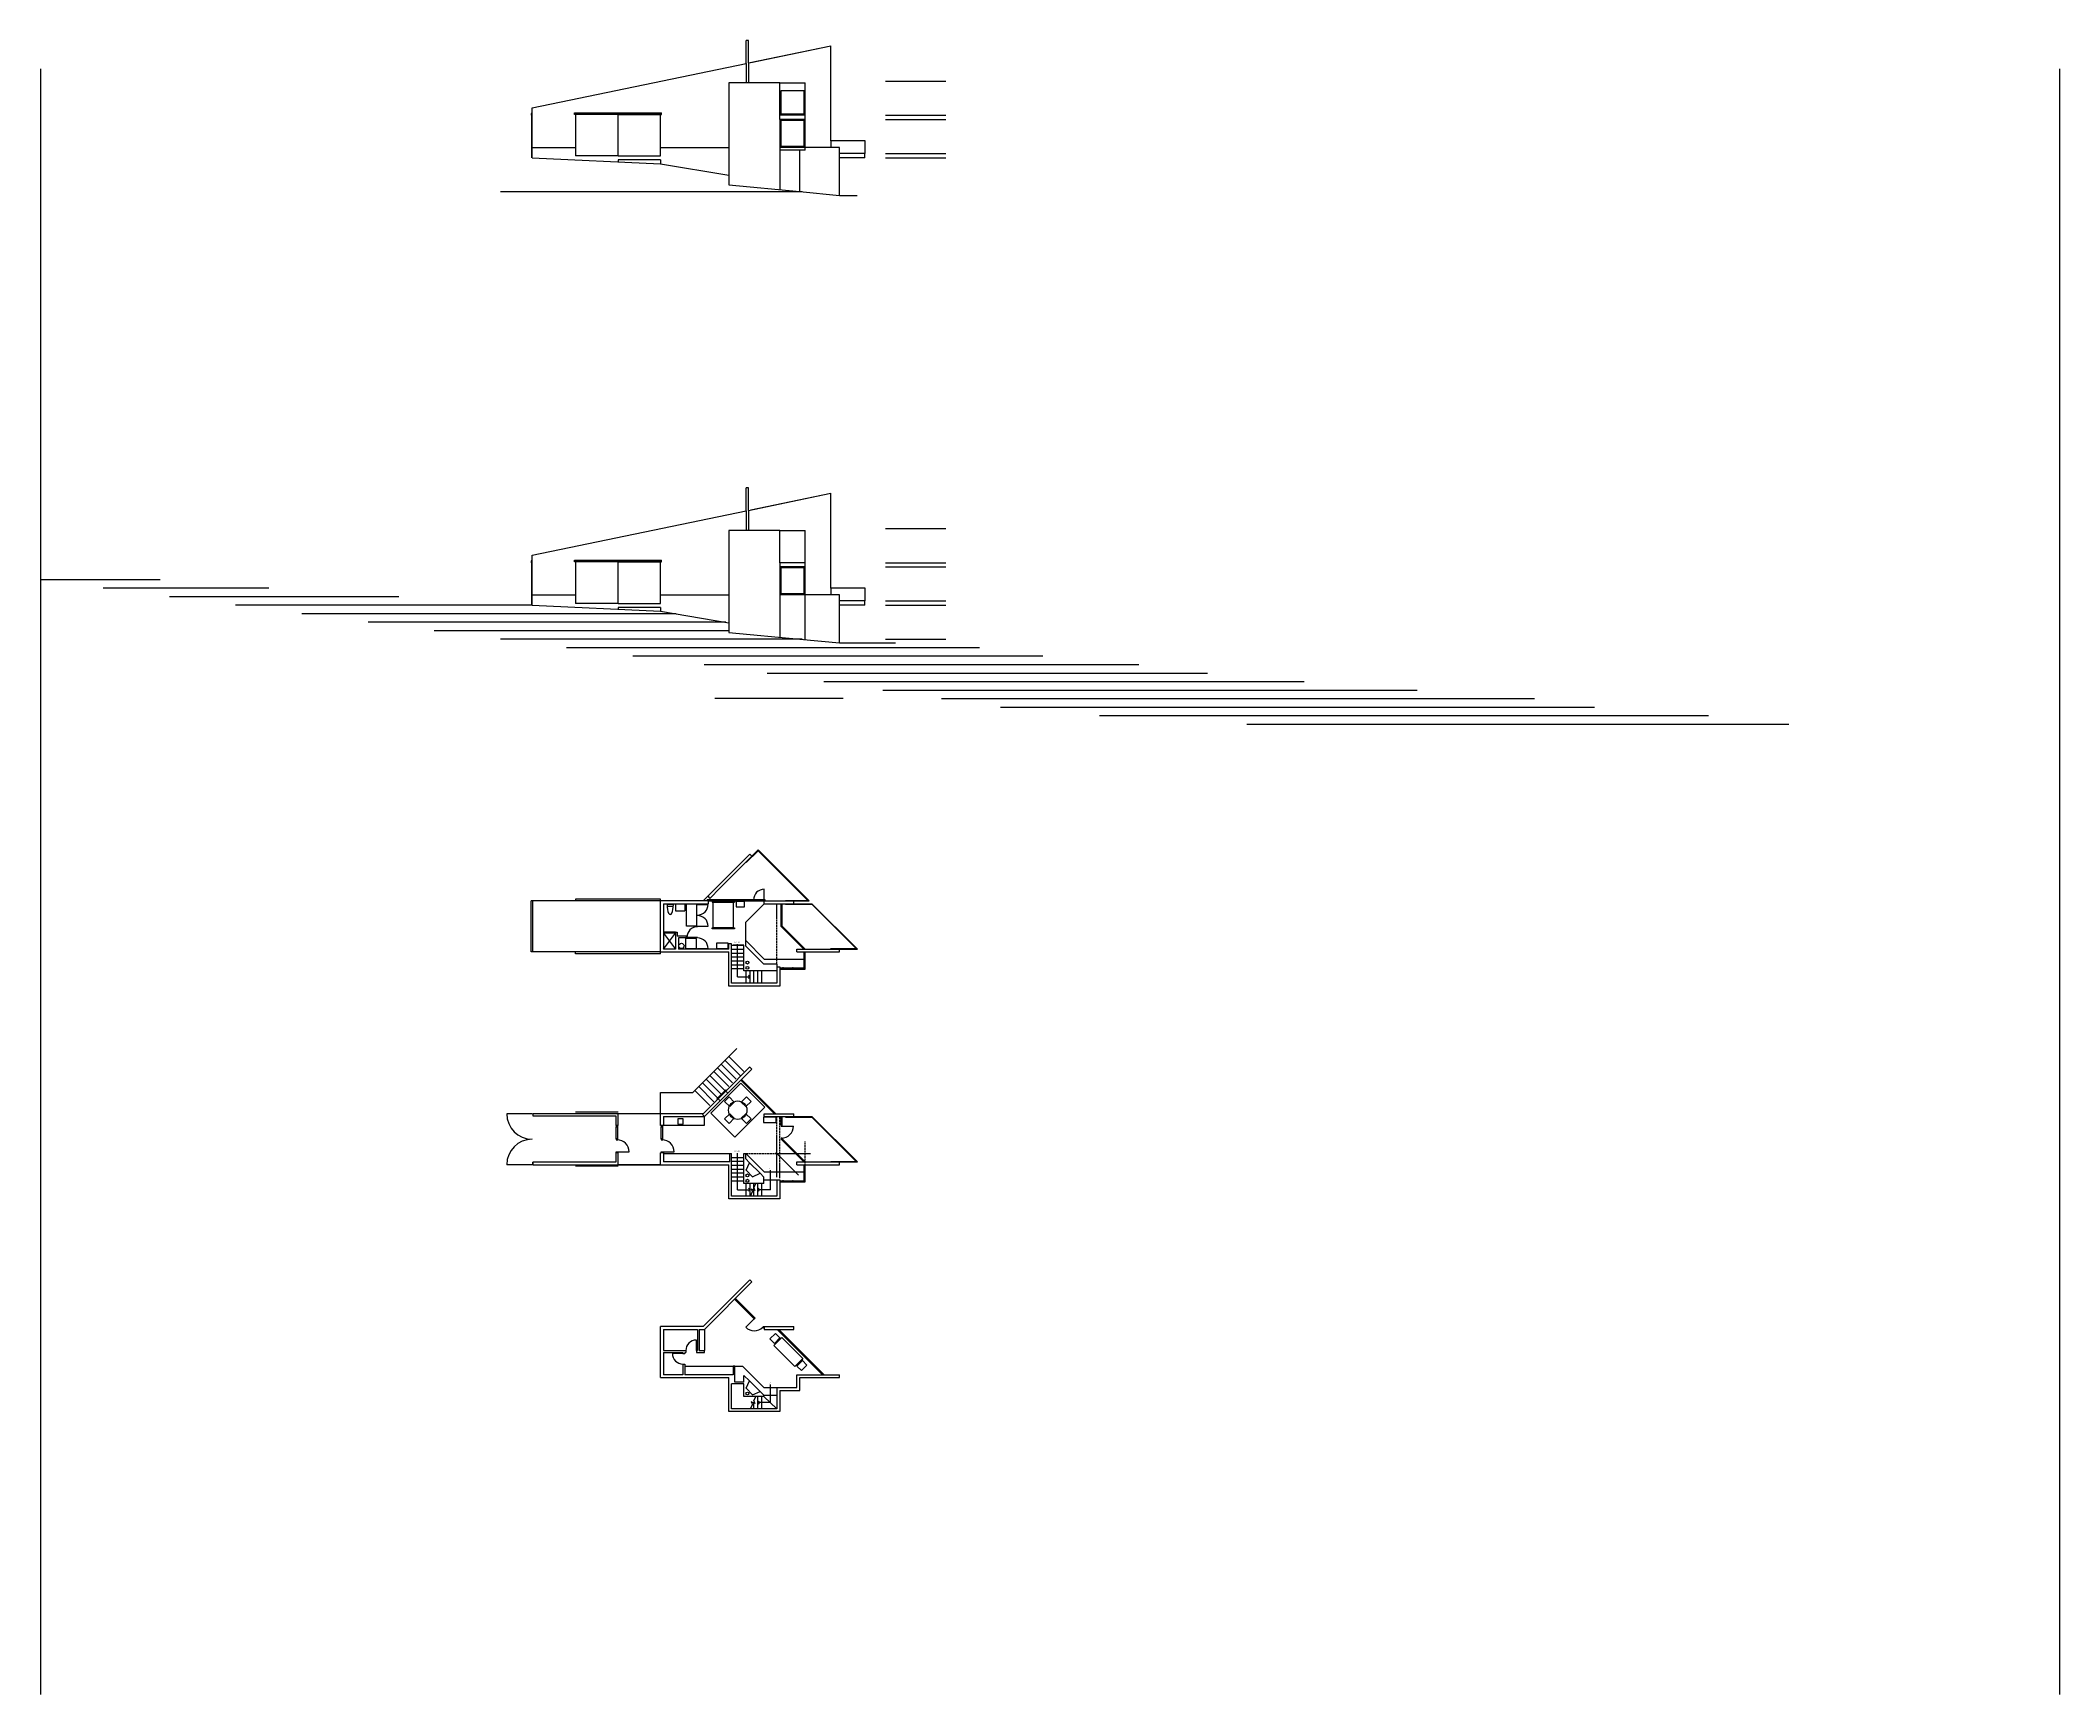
# Model space of a CAD drawing. Header units: inches. Extents: x -13164 to 6484, y 141 to 8012.
# Drawn here: x -10047 to -4353, y 710 to 5374 of the extents above; entities that cross this region are included whole.
import ezdxf

# ---------------------------------------------------------------- set-up
doc = ezdxf.new("R2010")
doc.units = ezdxf.units.IN
doc.header["$LTSCALE"] = 0.5
doc.header["$MEASUREMENT"] = 0
doc.linetypes.add('ACAD_ISO02W100', pattern=[15, 12, -3])
doc.layers.get('0').update_dxf_attribs({"color": 253})
for name, color, linetype in [('A-doors', 254, 'Continuous'), ('A-Elev-South', 7, 'Continuous'), ('A-fixtures', 140, 'Continuous'), ('A-furniture', 33, 'Continuous'), ('A-glazing', 252, 'Continuous'), ('A-millwork', 252, 'Continuous'), ('A-roof', 253, 'Continuous'), ('A-soffit', 251, 'ACAD_ISO02W100'), ('A-stairs', 252, 'Continuous'), ('A-text', 254, 'Continuous'), ('A-walls', 7, 'Continuous')]:
    doc.layers.add(name, color=color, linetype=linetype)

msp = doc.modelspace()

# ---------------------------------------------------------------- linework, layer by layer
for p, q in [((-8297.7, 2347.7), (-8417.7, 2347.7)), ((-8417.7, 2203.7), (-8297.7, 2203.7)), ((-8297.7, 2203.7), (-8417.7, 2203.7))]:
    msp.add_line(p, q)
at = {"layer": 'A-doors'}
for p, q in [((-8005.7, 2950.7), (-8005.7, 2980.7)), ((-8224.3, 2843.7), (-8224.3, 2848.7)), ((-8659.7, 2347.7), (-8731.7, 2347.7)), ((-8417.7, 2351.7), (-8537.7, 2351.7)), ((-8423.2, 2314.2), (-8423.2, 2311.2)), ((-8418.2, 2314.2), (-8423.2, 2314.2)), ((-8423.2, 2311.2), (-8418.2, 2311.2)), ((-8423.2, 2277.2), (-8423.2, 2311.2)), ((-8418.2, 2311.2), (-8418.2, 2314.2)), ((-8418.2, 2277.2), (-8418.2, 2311.2)), ((-8296.2, 2314.2), (-8296.2, 2311.2)), ((-8291.2, 2314.2), (-8296.2, 2314.2)), ((-8296.2, 2311.2), (-8291.2, 2311.2)), ((-8291.2, 2311.2), (-8291.2, 2314.2)), ((-7957.8, 2315.7), (-7957.8, 2312.7)), ((-7954.8, 2315.7), (-7957.8, 2315.7)), ((-7957.8, 2312.7), (-7954.8, 2312.7)), ((-7957.8, 2278.7), (-7957.8, 2275.5)), ((-7954.8, 2278.7), (-7957.8, 2278.7)), ((-7955.3, 2312.7), (-7923.3, 2312.7)), ((-7954.8, 2312.7), (-7954.8, 2315.7)), ((-7954.8, 2276.8), (-7954.8, 2278.7)), ((-8423.2, 2277.2), (-8423.2, 2274.2)), ((-8418.2, 2277.2), (-8423.2, 2277.2)), ((-8423.2, 2274.2), (-8418.2, 2274.2)), ((-8423.2, 2237.2), (-8423.2, 2240.2)), ((-8423.2, 2240.2), (-8418.2, 2240.2)), ((-8418.2, 2237.2), (-8423.2, 2237.2)), ((-8420.7, 2240.2), (-8386.7, 2240.2)), ((-8418.2, 2274.2), (-8418.2, 2277.2)), ((-8418.2, 2240.2), (-8418.2, 2237.2)), ((-8296.2, 2277.2), (-8296.2, 2274.2)), ((-8291.2, 2277.2), (-8296.2, 2277.2)), ((-8296.2, 2274.2), (-8291.2, 2274.2)), ((-8296.2, 2237.2), (-8296.2, 2240.2)), ((-8296.2, 2240.2), (-8291.2, 2240.2)), ((-8291.2, 2237.2), (-8296.2, 2237.2)), ((-8293.7, 2240.2), (-8259.7, 2240.2)), ((-8291.2, 2274.2), (-8291.2, 2277.2)), ((-8291.2, 2240.2), (-8291.2, 2237.2)), ((-8659.7, 2203.7), (-8731.7, 2203.7)), ((-8417.7, 2199.7), (-8537.7, 2199.7)), ((-8033.6, 1769.5), (-8057.7, 1745.5)), ((-8196.7, 1679.7), (-8196.7, 1709.7)), ((-8234.7, 1671.7), (-8264.7, 1671.7))]:
    msp.add_line(p, q, dxfattribs=at)
for centre, radius, start, end in [((-8005.7, 2950.7), 30, 90, 180), ((-8659.7, 2347.7), 72, 180, 270), ((-7957.3, 2312.7), 34, 270, 0), ((-8659.7, 2203.7), 72, 90, 180), ((-8420.7, 2240.2), 34, 0, 90), ((-8293.7, 2240.2), 34, 0, 90), ((-8196.7, 1679.7), 30, 90, 180), ((-8033.6, 1769.6), 34, 225, 315), ((-8234.7, 1671.7), 30, 180, 270)]:
    msp.add_arc(centre, radius, start, end, dxfattribs=at)
at = {"layer": 'A-Elev-South', "color": 7}
for p, q in [((-8056.2, 5309), (-8056.2, 5373.8)), ((-8050.2, 5373.8), (-8056.2, 5373.8)), ((-8050.2, 5310.3), (-8050.2, 5373.8)), ((-8050.2, 5310.3), (-7817.7, 5358.5)), ((-8043.7, 5311.6), (-7817.7, 5358.5)), ((-7817.7, 5090.9, -5147.6), (-7817.7, 5358.5, -5147.6)), ((-8659.7, 5183.8), (-8056.2, 5309)), ((-10046.7, 5293.3, -5147.6), (-10046.7, 710, -5147.6)), ((-4352.8, 5293.3), (-4352.8, 710)), ((-7720.7, 5090.9), (-7817.7, 5090.9)), ((-7720.7, 5054.9), (-7720.7, 5090.9)), ((-8659.7, 5042.9), (-8297.7, 5025.9)), ((-8297.7, 5025.9), (-8105.7, 4993.5, -6843)), ((-7793.7, 4936.9), (-7793.7, 5042.9)), ((-7721.7, 5042.9), (-7793.7, 5042.9)), ((-7721.7, 5042.9, 5147.6), (-7721.7, 5054.9)), ((-8105.7, 4966.6), (-7905.5, 4947.6, -7156.3)), ((-7905.5, 4947.6, -7156.3), (-7793.7, 4936.9)), ((-7793.7, 4936.9), (-7743.9, 4936.9)), ((-8056.2, 4047.3), (-8056.2, 4112.1)), ((-8050.2, 4112.1), (-8056.2, 4112.1)), ((-8050.2, 4048.6), (-8050.2, 4112.1)), ((-8659.7, 3922.2), (-8056.2, 4047.3)), ((-8050.2, 4048.6), (-7817.7, 4096.8)), ((-8043.7, 4049.9), (-7817.7, 4096.8)), ((-7817.7, 3829.3, -5147.6), (-7817.7, 4096.8, -5147.6)), ((-7720.7, 3829.3), (-7817.7, 3829.3)), ((-7720.7, 3793.3), (-7720.7, 3829.3)), ((-8659.7, 3781.3), (-8297.7, 3764.3)), ((-8297.7, 3764.3), (-8105.7, 3731.9, -6843)), ((-7793.7, 3675.3), (-7793.7, 3781.3)), ((-7721.7, 3781.3), (-7793.7, 3781.3)), ((-7721.7, 3781.3, 5147.6), (-7721.7, 3793.3)), ((-8105.7, 3704.9), (-7905.5, 3685.9, -7156.3)), ((-7905.5, 3685.9, -7156.3), (-7793.7, 3675.3)), ((-7793.7, 3675.3), (-7743.9, 3675.3)), ((-7743.9, 3675.3), (-7635.5, 3675.3)), ((-7782.8, 3518.6), (-8144.4, 3518.6))]:
    msp.add_line(p, q, dxfattribs=at)
at = {"layer": 'A-Elev-South', "color": 253}
for p, q in [((-8056.2, 5309), (-8056.2, 5253.9, -43884.4)), ((-8050.2, 5310.3), (-8050.2, 5253.9, -44041.9)), ((-8105.7, 5253.9), (-8105.7, 4966.6)), ((-7961.7, 5253.9), (-8105.7, 5253.9)), ((-7961.7, 5150.9, -15442.7), (-7961.7, 5253.9)), ((-7892.7, 5231.9, -15442.7), (-7958.7, 5231.9, -15442.7)), ((-7892.7, 5165.9, -20590.3), (-7892.7, 5231.9, -15442.7)), ((-8540.7, 5164.9), (-8540.7, 5169.9)), ((-8295.7, 5167.9), (-8540.7, 5167.9)), ((-8537.7, 5164.9), (-8540.7, 5164.9)), ((-8537.7, 5164.9), (-8537.7, 5047.9, -5147.6)), ((-8417.7, 5164.9), (-8537.7, 5164.9)), ((-8297.7, 5164.9), (-8295.7, 5164.9)), ((-8295.7, 5167.9), (-8295.7, 5169.9)), ((-8295.7, 5164.9), (-8295.7, 5167.9)), ((-7889.7, 5162.9, -15442.7), (-7961.7, 5162.9, -15442.7)), ((-7889.7, 5150.9, -15442.7), (-7961.7, 5150.9, -15442.7)), ((-7892.7, 5147.9, -15442.7), (-7958.7, 5147.9, -15442.7)), ((-7892.7, 5074.9, -5147.6), (-7892.7, 5147.9, -15442.7)), ((-7889.7, 5063.9), (-7889.7, 5150.9, -15442.7)), ((-8659.7, 5071.9, -5147.6), (-8537.7, 5071.9, -5147.6)), ((-8297.7, 5071.9, -5147.6), (-8105.7, 5071.9, -5147.6)), ((-7817.7, 5090.9, -5147.6), (-7817.7, 5071.9, -10295.1)), ((-7793.7, 5042.9), (-7793.7, 5071.9, -5147.6)), ((-8417.7, 5047.9), (-8537.7, 5047.9, -5147.6)), ((-8417.7, 5036.9), (-8417.7, 5031.6)), ((-8297.7, 5036.9), (-8417.7, 5036.9)), ((-8297.7, 5036.9), (-8297.7, 5025.9)), ((-7889.7, 5063.9), (-7905.5, 5063.9)), ((-7905.5, 4947.6), (-7905.5, 5063.9)), ((-7720.7, 5054.9), (-7793.7, 5054.9)), ((-8056.2, 4047.3), (-8056.2, 3992.3, -43884.4)), ((-8050.2, 4048.6), (-8050.2, 3992.3, -44041.9)), ((-7961.7, 3992.3), (-8105.7, 3992.3)), ((-8105.7, 3992.3), (-8105.7, 3704.9)), ((-7961.7, 3901.3), (-7961.7, 3992.3)), ((-8540.7, 3903.2), (-8540.7, 3908.2)), ((-8295.7, 3906.2), (-8540.7, 3906.2)), ((-8537.7, 3903.2), (-8540.7, 3903.2)), ((-8537.7, 3903.2), (-8537.7, 3786.3, -5147.6)), ((-8417.7, 3903.2), (-8537.7, 3903.2)), ((-8297.7, 3903.2), (-8295.7, 3903.2)), ((-8295.7, 3906.2), (-8295.7, 3908.2)), ((-8295.7, 3903.2), (-8295.7, 3906.2)), ((-7889.7, 3901.3), (-7961.7, 3901.3)), ((-7889.7, 3889.3), (-7961.7, 3889.3)), ((-7892.7, 3886.3), (-7958.7, 3886.3)), ((-7892.7, 3813.3, -5147.6), (-7892.7, 3886.3)), ((-7889.7, 3684.4), (-7889.7, 3901.3)), ((-7817.7, 3829.3, -5147.6), (-7817.7, 3810.3, -10295.1)), ((-8659.7, 3810.3, -5147.6), (-8537.7, 3810.3, -5147.6)), ((-8417.7, 3786.3), (-8537.7, 3786.3, -5147.6)), ((-8297.7, 3775.3), (-8417.7, 3775.3)), ((-8417.7, 3775.3), (-8417.7, 3769.9)), ((-8297.7, 3810.3, -5147.6), (-8105.7, 3810.3, -5147.6)), ((-8297.7, 3775.3), (-8297.7, 3764.3)), ((-7793.7, 3781.3), (-7793.7, 3810.3, -5147.6)), ((-7720.7, 3793.3), (-7793.7, 3793.3)), ((-8206.8, 2407.7), (-8082.4, 2532)), ((-8063.1, 2466.5), (-8105.5, 2508.9)), ((-8116.2, 2413.4), (-8158.6, 2455.8)), ((-8105.5, 2424), (-8148, 2466.5)), ((-8094.9, 2434.6), (-8137.4, 2477.1)), ((-8084.3, 2445.2), (-8126.8, 2487.7)), ((-8073.7, 2455.8), (-8116.2, 2498.3)), ((-8297.7, 2407.7), (-8206.8, 2407.7)), ((-8297.7, 2347.7), (-8297.7, 2407.7)), ((-8158.6, 2371), (-8201, 2413.4)), ((-8148, 2381.6), (-8190.4, 2424)), ((-8137.4, 2392.2), (-8179.8, 2434.6)), ((-8126.8, 2402.8), (-8169.2, 2445.2))]:
    msp.add_line(p, q, dxfattribs=at)
at = {"layer": 'A-Elev-South', "color": 252}
for p, q in [((-7961.7, 5253.9), (-7889.7, 5253.9)), ((-7889.7, 5150.9, -15442.7), (-7889.7, 5253.9)), ((-7958.7, 5231.9, -15442.7), (-7958.7, 5165.9, -20590.3)), ((-8659.7, 5167.9), (-8662.7, 5167.9)), ((-8662.7, 5167.9), (-8662.7, 5162.9)), ((-8659.7, 5162.9), (-8662.7, 5162.9)), ((-8661.7, 5162.9), (-8661.7, 5042.9, -5147.6)), ((-7961.7, 5150.9, -15442.7), (-7961.7, 4952.9)), ((-7892.7, 5165.9, -20590.3), (-7958.7, 5165.9, -20590.3)), ((-7958.7, 5147.9, -15442.7), (-7958.7, 5074.9, -5147.6)), ((-7793.7, 5071.9), (-7961.7, 5071.9)), ((-7892.7, 5074.9, -5147.6), (-7958.7, 5074.9, -5147.6)), ((-7905.5, 5063.9), (-7961.7, 5063.9)), ((-7961.7, 3992.3), (-7889.7, 3992.3)), ((-7889.7, 3901.3), (-7889.7, 3992.3)), ((-8662.7, 3906.3), (-8662.7, 3901.3)), ((-8659.7, 3906.3), (-8662.7, 3906.3)), ((-8659.7, 3901.3), (-8662.7, 3901.3)), ((-8661.7, 3901.3), (-8661.7, 3781.3, -5147.6)), ((-7961.7, 3901.3), (-7961.7, 3691.3)), ((-7958.7, 3886.3), (-7958.7, 3813.3, -5147.6)), ((-8659.7, 3781.3, -5147.6), (-9496.1, 3781.3, -5147.6)), ((-7793.7, 3810.3), (-7961.7, 3810.3)), ((-7892.7, 3813.3, -5147.6), (-7958.7, 3813.3, -5147.6)), ((-7399, 3661.3, -5147.6), (-8563, 3661.3, -5147.6)), ((-6164.8, 3541.3, -5147.6), (-7671.4, 3541.3, -5147.6))]:
    msp.add_line(p, q, dxfattribs=at)
at = {"layer": 'A-Elev-South', "color": 2, "ltscale": 0.1}
for p, q in [((-7663.8, 5258.9, -15442.7), (-7493.3, 5258.9, -15442.7)), ((-7663.8, 5258.9, -15442.7), (-7493.3, 5258.9, -15442.7)), ((-7663.8, 5258.9, -15442.7), (-7493.3, 5258.9, -15442.7)), ((-7663.8, 5162.9, -15442.7), (-7493.3, 5162.9, -15442.7)), ((-7663.8, 5150.9, -15442.7), (-7493.3, 5150.9, -15442.7)), ((-7663.8, 5054.9, -15442.7), (-7493.3, 5054.9, -15442.7)), ((-7663.8, 5042.9, -15442.7), (-7493.3, 5042.9, -15442.7)), ((-7663.8, 3997.3, -15442.7), (-7493.3, 3997.3, -15442.7)), ((-7663.8, 3997.3, -15442.7), (-7493.3, 3997.3, -15442.7)), ((-7663.8, 3997.3, -15442.7), (-7493.3, 3997.3, -15442.7)), ((-7663.8, 3901.3, -15442.7), (-7493.3, 3901.3, -15442.7)), ((-7663.8, 3889.3, -15442.7), (-7493.3, 3889.3, -15442.7)), ((-7663.8, 3793.3, -15442.7), (-7493.3, 3793.3, -15442.7)), ((-7663.8, 3781.3, -15442.7), (-7493.3, 3781.3, -15442.7)), ((-7663.8, 3685.3, -15442.7), (-7493.3, 3685.3, -15442.7))]:
    msp.add_line(p, q, dxfattribs=at)
at = {"layer": 'A-Elev-South'}
for p, q in [((-8659.7, 5047.9), (-8659.7, 5183.8)), ((-8659.7, 5042.9), (-8659.7, 5155.9)), ((-8417.7, 5047.9), (-8417.7, 5164.9)), ((-8417.7, 5164.9), (-8297.7, 5164.9)), ((-8297.7, 5047.9), (-8297.7, 5164.9)), ((-8417.7, 5047.9, -5147.6), (-8297.7, 5047.9, -5147.6)), ((-8659.7, 3786.3), (-8659.7, 3922.2)), ((-8659.7, 3781.3), (-8659.7, 3894.3)), ((-8417.7, 3786.3), (-8417.7, 3903.2)), ((-8417.7, 3903.2), (-8297.7, 3903.2)), ((-8297.7, 3786.3), (-8297.7, 3903.2)), ((-8417.7, 3786.3, -5147.6), (-8297.7, 3786.3, -5147.6))]:
    msp.add_line(p, q, dxfattribs=at)
at = {"layer": 'A-Elev-South', "color": 251}
for p, q in [((-8540.7, 5169.9), (-8295.7, 5169.9)), ((-8540.7, 3908.2), (-8295.7, 3908.2))]:
    msp.add_line(p, q, dxfattribs=at)
at = {"layer": 'A-Elev-South', "color": 126}
for p, q in [((-7898.5, 4946.9, -5147.6), (-8749.6, 4946.9, -5147.6)), ((-9709.1, 3853.3, -5147.6), (-10046.7, 3853.3, -5147.6)), ((-9402.1, 3829.3, -5147.6), (-9869.3, 3829.3, -5147.6)), ((-9035.5, 3805.3, -5147.6), (-9682.7, 3805.3, -5147.6)), ((-8254, 3757.3, -5147.6), (-9309.4, 3757.3, -5147.6)), ((-8114, 3733.3, -5147.6), (-9122.8, 3733.3, -5147.6)), ((-8105.7, 3709.3, -5147.6), (-8936.2, 3709.3, -5147.6)), ((-7898.5, 3685.3, -5147.6), (-8749.6, 3685.3, -5147.6)), ((-7219.5, 3637.3, -5147.6), (-8376.4, 3637.3, -5147.6)), ((-6948.9, 3613.3, -5147.6), (-8174.9, 3613.3, -5147.6)), ((-6755.7, 3589.3, -5147.6), (-7997.2, 3589.3, -5147.6)), ((-6482.6, 3565.3, -5147.6), (-7837.4, 3565.3, -5147.6)), ((-5834, 3517.3, -5147.6), (-7505.3, 3517.3, -5147.6)), ((-5664.1, 3493.3, -5147.6), (-7339.3, 3493.3, -5147.6)), ((-5343, 3469.3, -5147.6), (-7060.2, 3469.3, -5147.6)), ((-5116.5, 3445.3, -5147.6), (-6644.6, 3445.3, -5147.6))]:
    msp.add_line(p, q, dxfattribs=at)
at = {"layer": 'A-fixtures'}
for p, q in [((-8261.7, 2937.7), (-8279.7, 2937.7)), ((-8261.7, 2937.7), (-8279.7, 2937.7)), ((-8279.5, 2932.7), (-8261.8, 2932.7)), ((-8255.7, 2859.7), (-8289.7, 2859.7)), ((-8289.7, 2811.7), (-8255.7, 2856.7)), ((-8289.7, 2856.7), (-8255.7, 2811.7)), ((-8255.7, 2856.7), (-8289.7, 2856.7)), ((-8279.7, 2856.7), (-8279.7, 2859.7))]:
    msp.add_line(p, q, dxfattribs=at)
msp.add_lwpolyline([(-8196.5, 2813.3), (-8196.5, 2841.3), (-8227.5, 2841.3), (-8227.5, 2813.3), (-8196.5, 2813.3)], dxfattribs=at)
msp.add_circle((-8239.2, 2820.7), 7.5, dxfattribs=at)
msp.add_ellipse((-8270.7, 2937.7), major_axis=(0, 28), ratio=0.321429, start_param=1.570796, end_param=4.712389, dxfattribs=at)
at = {"layer": 'A-furniture'}
for points in [[(-8089.8, 2946.7), (-8152.8, 2946.7), (-8152.8, 2943.7), (-8089.8, 2943.7), (-8089.8, 2946.7), (-8089.8, 2943.7), (-8092.8, 2943.7), (-8092.8, 2871.7), (-8089.8, 2871.7), (-8089.8, 2871.7), (-8089.8, 2868.7), (-8152.8, 2868.7), (-8152.8, 2871.7), (-8149.8, 2871.7), (-8092.8, 2871.7), (-8149.8, 2871.7), (-8149.8, 2943.7)], [(-8060.8, 2946.4), (-8084.8, 2946.4), (-8084.8, 2931.4), (-8060.8, 2931.4), (-8060.8, 2946.4)], [(-8107.7, 2813.7), (-8107.7, 2828.7), (-8139.7, 2828.7), (-8139.7, 2813.7), (-8107.7, 2813.7)], [(-8102.8, 2367.6), (-8117.6, 2382.4), (-8104.9, 2395.1), (-8090.1, 2380.3), (-8102.8, 2367.6)], [(-8070.3, 2380.3), (-8055.4, 2395.1), (-8042.7, 2382.4), (-8057.5, 2367.6), (-8070.3, 2380.3)], [(-8102.8, 2347.8), (-8117.6, 2332.9), (-8104.9, 2320.2), (-8090.1, 2335), (-8102.8, 2347.8)], [(-8070.3, 2335), (-8055.4, 2320.2), (-8042.7, 2332.9), (-8057.5, 2347.8), (-8070.3, 2335)], [(-7971.7, 2323.2), (-7971.7, 2338.2), (-8007.7, 2338.2), (-8007.7, 2323.2), (-7971.7, 2323.2)], [(-7974.2, 1728.3), (-7989.7, 1712.7), (-7977, 1700), (-7961.4, 1715.5), (-7974.2, 1728.3), (-7961.4, 1715.5), (-7959.3, 1713.4), (-7955.8, 1717), (-7978.4, 1694.3), (-7919, 1634.9), (-7896.4, 1657.6), (-7955.8, 1717), (-7896.4, 1657.6), (-7899.9, 1654), (-7897.8, 1651.9), (-7913.4, 1636.3), (-7900.6, 1623.6), (-7885.1, 1639.2), (-7897.8, 1651.9)]]:
    msp.add_lwpolyline(points, dxfattribs=at)
msp.add_lwpolyline([(-8003.8, 2366.2), (-8071.7, 2434), (-8156.5, 2349.2), (-8088.6, 2281.3)], close=True, dxfattribs=at)
msp.add_circle((-8080.2, 2357.7), 26, dxfattribs=at)
at = {"layer": 'A-glazing'}
for p, q in [((-8002.7, 2950.7), (-8166.7, 2950.7)), ((-8166.7, 2947.7), (-8166.7, 2950.7)), ((-8163.7, 2947.7), (-8163.7, 2950.7)), ((-8133.7, 2947.7), (-8133.7, 2950.7)), ((-8131.7, 2947.7), (-8131.7, 2950.7)), ((-8101.7, 2947.7), (-8101.7, 2950.7)), ((-8099.7, 2947.7), (-8099.7, 2950.7)), ((-8069.7, 2947.7), (-8069.7, 2950.7)), ((-8067.7, 2947.8), (-8067.7, 2950.8)), ((-8037.7, 2947.7), (-8037.7, 2950.7)), ((-8035.7, 2947.7), (-8035.7, 2950.7)), ((-8005.7, 2947.7), (-8005.7, 2950.7)), ((-8005.7, 2949.7), (-8005.7, 2950.7)), ((-8002.7, 2947.7), (-8002.7, 2950.7)), ((-7957.8, 2878.7), (-7957.8, 2939.7)), ((-7957.8, 2936.7), (-7954.8, 2936.7)), ((-7954.8, 2878.7), (-7954.8, 2939.7)), ((-7957.8, 2878.7), (-7954.8, 2878.7)), ((-7957.8, 2875.5), (-7957.8, 2878.7)), ((-7957.8, 2875.5), (-7893.9, 2811.7)), ((-7955.6, 2873.4), (-7953.5, 2875.5)), ((-7954.8, 2876.8), (-7954.8, 2878.7)), ((-7954.8, 2876.8), (-7889.7, 2811.7)), ((-8062.7, 2822.7), (-8092.7, 2822.7)), ((-7895.3, 2813.1), (-7893.2, 2815.2)), ((-7892.7, 2758.7), (-7892.7, 2803.7)), ((-7889.7, 2800.7), (-7892.7, 2800.7)), ((-7889.7, 2758.7), (-7889.7, 2803.7)), ((-7961.7, 2758.7), (-7892.7, 2758.7)), ((-7961.7, 2755.7), (-7889.7, 2755.7)), ((-7958.7, 2755.7), (-7958.7, 2758.7)), ((-7951.7, 2758.7), (-7953.7, 2758.7)), ((-7953.7, 2755.7), (-7951.7, 2755.7)), ((-7926.7, 2758.7), (-7924.7, 2758.7)), ((-7926.7, 2758.7), (-7926.7, 2755.7)), ((-7923.7, 2758.7), (-7925.7, 2758.7)), ((-7924.7, 2755.7), (-7924.7, 2758.7)), ((-7889.7, 2774.7), (-7892.7, 2774.7)), ((-7889.7, 2772.7), (-7892.7, 2772.7)), ((-7892.7, 2758.7), (-7892.7, 2755.7)), ((-7889.7, 2758.7), (-7892.7, 2758.7)), ((-7889.7, 2755.7), (-7889.7, 2758.7)), ((-8114, 2415.5), (-8139.5, 2390.1)), ((-8137.4, 2392.2), (-8135.2, 2390.1)), ((-8114, 2411.3), (-8135.2, 2390.1)), ((-8108.4, 2405.6), (-8129.6, 2384.4)), ((-8116.2, 2413.4), (-8114, 2411.3)), ((-8114, 2415.5), (-8111.9, 2413.4)), ((-8071.7, 2442.3), (-7977, 2347.7)), ((-8068.1, 2443), (-8070.3, 2440.9)), ((-8069.6, 2444.5), (-7972.8, 2347.7)), ((-8045.8, 2420.7), (-8047.9, 2418.6)), ((-8043.7, 2418.6), (-8045.8, 2416.5)), ((-8139.5, 2390.1), (-8137.4, 2388)), ((-7957.8, 2315.7), (-7957.8, 2339.7)), ((-7954.8, 2315.7), (-7954.8, 2339.7)), ((-8296.2, 2277.2), (-8296.2, 2311.2)), ((-8291.2, 2277.2), (-8291.2, 2311.2)), ((-7972.7, 2238.7), (-7908.8, 2174.8)), ((-7957.8, 2275.5), (-7893.9, 2211.7)), ((-7955.6, 2273.4), (-7953.5, 2275.5)), ((-7954.8, 2276.8), (-7889.7, 2211.7)), ((-7895.3, 2213.1), (-7893.2, 2215.2)), ((-7892.7, 2158.7), (-7892.7, 2203.7)), ((-7889.7, 2200.7), (-7892.7, 2200.7)), ((-7889.7, 2174.7), (-7892.7, 2174.7)), ((-7889.7, 2172.7), (-7892.7, 2172.7)), ((-7889.7, 2158.7), (-7889.7, 2203.7)), ((-7961.7, 2158.7), (-7892.7, 2158.7)), ((-7961.7, 2155.7), (-7889.7, 2155.7)), ((-7958.7, 2155.7), (-7958.7, 2158.7)), ((-7951.7, 2158.7), (-7953.7, 2158.7)), ((-7953.7, 2155.7), (-7951.7, 2155.7)), ((-7926.7, 2158.7), (-7926.7, 2155.7)), ((-7926.7, 2158.7), (-7924.7, 2158.7)), ((-7923.7, 2158.7), (-7925.7, 2158.7)), ((-7924.7, 2155.7), (-7924.7, 2158.7)), ((-7892.7, 2158.7), (-7892.7, 2155.7)), ((-7889.7, 2158.7), (-7892.7, 2158.7)), ((-7889.7, 2155.7), (-7889.7, 2158.7)), ((-8089.1, 1825), (-8086.9, 1827.1)), ((-8033.7, 1769.5), (-8089.1, 1824.9)), ((-8087.7, 1823.5), (-8085.5, 1825.7)), ((-8032.9, 1773), (-8086.9, 1827.1)), ((-8085.5, 1825.7), (-8086.9, 1827.1)), ((-8062.1, 1797.9), (-8059.9, 1800.1)), ((-8060.7, 1796.5), (-8058.5, 1798.7)), ((-8035, 1771), (-8032.9, 1773.1)), ((-8033.6, 1769.6), (-8031.5, 1771.7)), ((-8031.5, 1771.7), (-8032.9, 1773.1)), ((-8009.6, 1745.5), (-8007.4, 1747.7)), ((-8009.6, 1745.5), (-8005.7, 1741.7)), ((-8008.1, 1744.1), (-8006, 1746.3)), ((-8007.4, 1747.7), (-8005.7, 1747.7)), ((-8006, 1746.3), (-8007.4, 1747.7)), ((-7969, 1739.7), (-7841, 1611.7)), ((-7963.3, 1738.3), (-7965.5, 1736.1)), ((-7964.8, 1739.7), (-7836.8, 1611.7)), ((-7842.4, 1613.1), (-7840.3, 1615.2))]:
    msp.add_line(p, q, dxfattribs=at)
at = {"layer": 'A-millwork'}
for p, q in [((-8056.2, 3055.7), (-8022.6, 3089.2)), ((-8022.6, 3089.2), (-7882.6, 2949.2)), ((-8056.2, 3055.7), (-8057.3, 3056.7)), ((-8255.7, 2939.7), (-8255.7, 2919.7)), ((-8255.7, 2919.7), (-8229.3, 2919.7)), ((-8229.3, 2939.7), (-8229.3, 2919.7)), ((-8225, 2876.7), (-8225, 2939.7)), ((-8197, 2939.7), (-8197, 2876.7)), ((-8193.7, 2937.9), (-8163.7, 2937.9)), ((-8163.7, 2947.7), (-8005.7, 2947.7)), ((-7954.8, 2939.7), (-7954.8, 2938.2)), ((-7945.7, 2947.7), (-7945.7, 2949.2)), ((-7945.7, 2949.2), (-7882.6, 2949.2)), ((-7945.7, 2938.2), (-7945.7, 2939.7)), ((-7921.7, 2939.7), (-7870.9, 2939.7)), ((-7870.9, 2939.7), (-7742.9, 2811.7)), ((-8198.5, 2876.7), (-8225, 2876.7)), ((-8198.5, 2876.7), (-8197, 2876.7)), ((-8193.7, 2876.4), (-8163.7, 2876.4)), ((-8193.7, 2844.9), (-8223.7, 2844.9)), ((-8193.7, 2813.4), (-8163.7, 2813.4)), ((-7817.7, 2811.7), (-7817.7, 2813.2)), ((-7793.7, 2811.7), (-7742.9, 2811.7)), ((-8174.3, 2315.7), (-8174.3, 2339.7)), ((-7954.8, 2339.7), (-7954.8, 2338.2)), ((-7945.7, 2338.2), (-7945.7, 2339.7)), ((-7945.7, 2338.2), (-7871.6, 2338.2)), ((-7921.7, 2339.7), (-7870.9, 2339.7)), ((-7871.6, 2338.2), (-7746.6, 2213.2)), ((-7870.9, 2339.7), (-7742.9, 2211.7)), ((-8289.7, 2315.7), (-8174.3, 2315.7)), ((-8249.3, 2333.7), (-8249.3, 2318.7)), ((-8234.3, 2333.7), (-8249.3, 2333.7)), ((-8249.3, 2318.7), (-8234.3, 2318.7)), ((-8234.3, 2318.7), (-8234.3, 2333.7)), ((-8289.7, 2235.7), (-8102.7, 2235.7)), ((-7817.7, 2211.7), (-7817.7, 2213.2)), ((-7817.7, 2213.2), (-7746.6, 2213.2)), ((-7793.7, 2211.7), (-7742.9, 2211.7)), ((-8174.3, 1739.7), (-8174.3, 1679.7)), ((-8229.7, 1635.7), (-8093.2, 1635.7))]:
    msp.add_line(p, q, dxfattribs=at)
at = {"layer": 'A-millwork', "color": 254}
for p, q in [((-8040.3, 3073.7), (-8022.6, 3091.4)), ((-8022.6, 3091.4), (-7878.9, 2947.7))]:
    msp.add_line(p, q, dxfattribs=at)
at = {"layer": 'A-millwork', "color": 251}
for p, q in [((-7945.7, 2938.2), (-7871.6, 2938.2)), ((-7871.6, 2938.2), (-7746.6, 2813.2)), ((-7817.7, 2813.2), (-7746.6, 2813.2))]:
    msp.add_line(p, q, dxfattribs=at)
at = {"layer": 'A-millwork', "color": 253}
msp.add_line((-7921.7, 2947.7), (-7878.9, 2947.7), dxfattribs=at)
at = {"layer": 'A-millwork'}
for centre, start, end in [((-8193.7, 2937.9), 270, 0), ((-8193.7, 2876.4), 0, 90), ((-8193.7, 2844.9), 90, 180), ((-8193.7, 2813.4), 0, 90)]:
    msp.add_arc(centre, 30, start, end, dxfattribs=at)
at = {"layer": 'A-roof'}
for p, q in [((-8662.7, 2803.7), (-8662.7, 2947.7)), ((-8657.7, 2947.7), (-8662.7, 2947.7)), ((-8297.7, 2947.7), (-8657.7, 2947.7)), ((-8657.7, 2803.7), (-8657.7, 2947.7)), ((-8297.7, 2952.7), (-8537.7, 2952.7)), ((-8537.7, 2952.7), (-8537.7, 2947.7)), ((-8297.7, 2947.7), (-8297.7, 2952.7)), ((-8657.7, 2803.7), (-8662.7, 2803.7)), ((-8297.7, 2803.7), (-8657.7, 2803.7)), ((-8537.7, 2798.7), (-8537.7, 2803.7)), ((-8297.7, 2798.7), (-8537.7, 2798.7)), ((-8297.7, 2798.7), (-8297.7, 2803.7))]:
    msp.add_line(p, q, dxfattribs=at)
at = {"layer": 'A-soffit', "linetype": 'ACAD_ISO02W100'}
for p, q in [((-7969.7, 2769.2), (-7969.7, 2939.7)), ((-7969.7, 2169.2), (-7969.7, 2339.7)), ((-7961.7, 2166.2), (-7961.7, 2336.7))]:
    msp.add_line(p, q, dxfattribs=at)
at = {"layer": 'A-soffit'}
for p, q in [((-8057.7, 2235.7), (-7875.5, 2235.7)), ((-7889.7, 2155.7), (-7889.7, 2269.7))]:
    msp.add_line(p, q, dxfattribs=at)
at = {"layer": 'A-stairs'}
for p, q in [((-8097.7, 2822.7), (-8062.7, 2822.7)), ((-8097.7, 2811.7), (-8062.7, 2811.7)), ((-8097.7, 2800.7), (-8062.7, 2800.7)), ((-8057.7, 2835.7), (-8005.7, 2783.7)), ((-8097.7, 2789.7), (-8062.7, 2789.7)), ((-8097.7, 2778.7), (-8062.7, 2778.7)), ((-8097.7, 2767.7), (-8062.7, 2767.7)), ((-8097.7, 2756.7), (-8062.7, 2756.7)), ((-8056.7, 2715.7), (-8056.7, 2750.7)), ((-8045.7, 2715.7), (-8045.7, 2750.7)), ((-8034.7, 2715.7), (-8034.7, 2750.7)), ((-8023.7, 2715.7), (-8023.7, 2750.7)), ((-8012.7, 2715.7), (-8012.7, 2750.7)), ((-8005.7, 2783.7), (-7892.7, 2783.7)), ((-8097.7, 2224.7), (-8062.7, 2224.7)), ((-8057.7, 2235.7), (-8005.7, 2183.7)), ((-8097.7, 2213.7), (-8062.7, 2213.7)), ((-8097.7, 2202.7), (-8062.7, 2202.7)), ((-8097.7, 2191.7), (-8062.7, 2191.7)), ((-8097.7, 2180.7), (-8062.7, 2180.7)), ((-8097.7, 2169.7), (-8062.7, 2169.7)), ((-8005.7, 2183.7), (-7892.7, 2183.7)), ((-8097.7, 2158.7), (-8062.7, 2158.7)), ((-8056.7, 2115.7), (-8056.7, 2150.7)), ((-8045.7, 2115.7), (-8045.7, 2150.7)), ((-8044.2, 2115.7), (-8039.1, 2128.1)), ((-8042, 2135.3), (-8039.1, 2128.1)), ((-8031.9, 2131.1), (-8042, 2135.3)), ((-8034.8, 2138.3), (-8029.7, 2150.7)), ((-8034.8, 2138.3), (-8031.9, 2131.1)), ((-8034.7, 2115.7), (-8034.7, 2150.7)), ((-8023.7, 2115.7), (-8023.7, 2150.7)), ((-8012.7, 2115.7), (-8012.7, 2150.7)), ((-8006.8, 2161.7), (-7969.7, 2161.7)), ((-8088.2, 1635.7), (-8066.8, 1635.7)), ((-8006.8, 1575.7), (-8066.8, 1635.7)), ((-8034.8, 1538.3), (-8029.7, 1550.7)), ((-8034.8, 1538.3), (-8031.9, 1531.1)), ((-8023.7, 1515.7), (-8023.7, 1550.7)), ((-8012.7, 1515.7), (-8012.7, 1550.7)), ((-8006.8, 1575.7), (-7969.7, 1575.7)), ((-8006.8, 1554.2), (-7969.7, 1554.2)), ((-8044.2, 1515.7), (-8039.1, 1528.1)), ((-8042, 1535.3), (-8039.1, 1528.1)), ((-8031.9, 1531.1), (-8042, 1535.3)), ((-8034.7, 1515.7), (-8034.7, 1532.2))]:
    msp.add_line(p, q, dxfattribs=at)
at = {"layer": 'A-text'}
for p, q in [((-8081.2, 2733.2), (-8081.2, 2825.8)), ((-8081.2, 2733.2), (-8045.7, 2733.2)), ((-8045.7, 2733.2), (-8049.9, 2737.4)), ((-8045.7, 2733.2), (-8049.9, 2728.9)), ((-8081.2, 2133.2), (-8081.2, 2236.8)), ((-7988.2, 2133.2), (-7988.2, 2188.9)), ((-8081.2, 2133.2), (-8045.7, 2133.2)), ((-8045.7, 2133.2), (-8049.9, 2137.4)), ((-8045.7, 2133.2), (-8049.9, 2128.9)), ((-8023.7, 2133.2), (-8019.5, 2137.4)), ((-8023.7, 2133.2), (-8019.5, 2128.9)), ((-7988.2, 2133.2), (-8023.7, 2133.2)), ((-8023.7, 1533.2), (-8019.5, 1537.4)), ((-7969.7, 1515.7), (-8006.8, 1550.7)), ((-7988.2, 1533.2), (-7988.2, 1583.9)), ((-8023.7, 1533.2), (-8019.5, 1528.9)), ((-7988.2, 1533.2), (-8023.7, 1533.2))]:
    msp.add_line(p, q, dxfattribs=at)
at = {"layer": 'A-walls'}
for p, q in [((-8135.2, 2990.1), (-8046, 3079.4)), ((-8046, 3079.4), (-8040.3, 3073.7)), ((-8040.3, 3073.7), (-8129.6, 2984.4)), ((-8177.7, 2947.7), (-8135.2, 2990.1)), ((-8129.6, 2984.4), (-8159.1, 2954.9)), ((-8163.7, 2947.7), (-8297.7, 2947.7)), ((-8297.7, 2803.7), (-8297.7, 2947.7)), ((-8289.7, 2939.7), (-8163.7, 2939.7)), ((-8289.7, 2939.7), (-8289.7, 2811.7)), ((-8164.7, 2960.6), (-8159.1, 2954.9)), ((-8163.7, 2947.7), (-8163.7, 2939.7)), ((-8057.7, 2887.7), (-8005.7, 2939.7)), ((-8005.7, 2947.7), (-7921.7, 2947.7)), ((-8005.7, 2939.7), (-8005.7, 2947.7)), ((-8005.7, 2939.7), (-7921.7, 2939.7)), ((-7921.7, 2939.7), (-7921.7, 2947.7)), ((-8255.7, 2859.7), (-8250.7, 2859.7)), ((-8255.7, 2859.7), (-8255.7, 2811.7)), ((-8250.7, 2859.7), (-8250.7, 2848.7)), ((-8224.3, 2848.7), (-8250.7, 2848.7)), ((-8057.7, 2820.1), (-8057.7, 2887.7)), ((-8297.7, 2803.7), (-8105.7, 2803.7)), ((-8255.7, 2811.7), (-8289.7, 2811.7)), ((-8224.3, 2843.7), (-8247.7, 2843.7)), ((-8247.7, 2843.7), (-8247.7, 2811.7)), ((-8105.7, 2811.7), (-8247.7, 2811.7)), ((-8105.7, 2811.7), (-8105.7, 2826.7)), ((-8097.7, 2826.7), (-8105.7, 2826.7)), ((-8105.7, 2707.7), (-8105.7, 2803.7)), ((-8097.7, 2715.7), (-8097.7, 2826.7)), ((-8062.7, 2750.7), (-8062.7, 2822.7)), ((-8057.7, 2820.1), (-8047.2, 2809.6)), ((-8017.2, 2779.7), (-8047.2, 2809.6)), ((-7913.5, 2811.7), (-7793.7, 2811.7)), ((-7913.5, 2803.7), (-7913.5, 2811.7)), ((-7913.5, 2803.7), (-7793.7, 2803.7)), ((-7793.7, 2803.7), (-7793.7, 2811.7)), ((-7969.7, 2750.7), (-8062.7, 2750.7)), ((-8017.2, 2779.7), (-8006.8, 2769.2)), ((-7969.7, 2769.2), (-8006.8, 2769.2)), ((-7969.7, 2769.2), (-7969.7, 2715.7)), ((-7969.7, 2761.7), (-7961.7, 2761.7)), ((-7961.7, 2761.7), (-7961.7, 2707.7)), ((-7961.7, 2707.7), (-8105.7, 2707.7)), ((-7969.7, 2715.7), (-8097.7, 2715.7)), ((-8114, 2411.3), (-8045.8, 2479.5)), ((-8040.3, 2473.7), (-8108.4, 2405.6)), ((-8046, 2479.4), (-8040.3, 2473.7)), ((-8114, 2411.3), (-8108.4, 2405.6)), ((-8417.7, 2347.7), (-8657.7, 2347.7)), ((-8657.7, 2347.7), (-8657.7, 2341.7)), ((-8657.7, 2341.7), (-8423.7, 2341.7)), ((-8423.7, 2341.7), (-8423.7, 2314.2)), ((-8417.7, 2314.2), (-8417.7, 2347.7)), ((-8297.7, 2314.2), (-8297.7, 2347.7)), ((-8177.7, 2347.7), (-8297.7, 2347.7)), ((-8289.7, 2339.7), (-8289.7, 2314.2)), ((-8289.7, 2339.7), (-8174.3, 2339.7)), ((-8180, 2345.3), (-8135.2, 2390.1)), ((-8180, 2345.3), (-8174.3, 2339.7)), ((-8129.6, 2384.4), (-8174.3, 2339.7)), ((-8135.2, 2390.1), (-8129.6, 2384.4)), ((-8005.7, 2347.7), (-7921.7, 2347.7)), ((-8005.7, 2339.7), (-8005.7, 2347.7)), ((-8005.7, 2339.7), (-7921.7, 2339.7)), ((-7921.7, 2339.7), (-7921.7, 2347.7)), ((-8417.7, 2314.2), (-8423.7, 2314.2)), ((-8289.7, 2314.2), (-8297.7, 2314.2)), ((-8417.7, 2237.2), (-8423.7, 2237.2)), ((-8423.7, 2237.2), (-8423.7, 2210.7)), ((-8417.7, 2203.7), (-8417.7, 2237.2)), ((-8289.7, 2237.2), (-8297.7, 2237.2)), ((-8297.7, 2203.7), (-8297.7, 2237.2)), ((-8289.7, 2237.2), (-8289.7, 2211.7)), ((-8102.7, 2235.7), (-8097.7, 2235.7)), ((-8102.7, 2211.7), (-8102.7, 2235.7)), ((-8097.7, 2115.7), (-8097.7, 2235.7)), ((-8062.7, 2150.7), (-8062.7, 2235.7)), ((-8062.7, 2235.7), (-8057.7, 2235.7)), ((-8057.7, 2220.1), (-8057.7, 2235.7)), ((-8423.7, 2210.7), (-8657.7, 2210.7)), ((-8657.7, 2203.7), (-8657.7, 2210.7)), ((-8657.7, 2210.7), (-8657.7, 2203.7)), ((-8657.7, 2203.7), (-8417.7, 2203.7)), ((-8297.7, 2203.7), (-8105.7, 2203.7)), ((-8102.7, 2211.7), (-8289.7, 2211.7)), ((-8105.7, 2107.7), (-8105.7, 2203.7)), ((-8057.7, 2220.1), (-8047.2, 2209.6)), ((-8056.9, 2188.8), (-8047.2, 2209.6)), ((-8056.9, 2188.8), (-8038.2, 2170.1)), ((-8017.2, 2179.7), (-8047.2, 2209.6)), ((-8038.2, 2170.1), (-8017.4, 2179.8)), ((-8017.2, 2179.7), (-8006.8, 2169.2)), ((-8006.8, 2150.7), (-8006.8, 2169.2)), ((-7913.5, 2211.7), (-7793.7, 2211.7)), ((-7913.5, 2203.7), (-7913.5, 2211.7)), ((-7913.5, 2203.7), (-7793.7, 2203.7)), ((-7793.7, 2203.7), (-7793.7, 2211.7)), ((-7961.7, 2107.7), (-8105.7, 2107.7)), ((-7969.7, 2115.7), (-8097.7, 2115.7)), ((-8006.8, 2150.7), (-8062.7, 2150.7)), ((-7969.7, 2161.7), (-7969.7, 2115.7)), ((-7969.7, 2161.7), (-7961.7, 2161.7)), ((-7961.7, 2161.7), (-7961.7, 2107.7)), ((-8177.7, 1747.7), (-8046, 1879.4)), ((-8046, 1879.4), (-8040.3, 1873.7)), ((-8040.3, 1873.7), (-8174.3, 1739.7)), ((-8297.7, 1603.7), (-8297.7, 1747.7)), ((-8177.7, 1747.7), (-8297.7, 1747.7)), ((-8289.7, 1739.7), (-8193.7, 1739.7)), ((-8289.7, 1739.7), (-8289.7, 1679.7)), ((-8193.7, 1739.7), (-8193.7, 1679.7)), ((-8188.7, 1739.7), (-8174.3, 1739.7)), ((-8188.7, 1739.7), (-8188.7, 1679.7)), ((-8005.7, 1747.7), (-7921.7, 1747.7)), ((-8005.7, 1747.7), (-8005.7, 1739.8)), ((-8005.7, 1739.7), (-7921.7, 1739.7)), ((-7921.7, 1739.7), (-7921.7, 1747.7)), ((-8289.7, 1679.7), (-8226.7, 1679.7)), ((-8289.7, 1674.7), (-8289.7, 1611.7)), ((-8289.7, 1674.7), (-8234.7, 1674.7)), ((-8234.7, 1674.7), (-8234.7, 1671.7)), ((-8234.7, 1671.7), (-8229.7, 1671.7)), ((-8229.7, 1674.7), (-8229.7, 1671.7)), ((-8229.7, 1674.7), (-8226.7, 1674.7)), ((-8229.7, 1674.7), (-8226.7, 1674.7)), ((-8226.7, 1679.7), (-8226.7, 1674.7)), ((-8196.7, 1679.7), (-8196.7, 1674.7)), ((-8196.7, 1679.7), (-8193.7, 1679.7)), ((-8196.7, 1679.7), (-8193.7, 1679.7)), ((-8196.7, 1674.7), (-8174.3, 1674.7)), ((-8188.7, 1679.7), (-8174.3, 1679.7)), ((-8174.3, 1674.7), (-8174.3, 1679.7)), ((-8297.7, 1603.7), (-8105.7, 1603.7)), ((-8234.7, 1611.7), (-8289.7, 1611.7)), ((-8234.7, 1641.7), (-8234.7, 1611.7)), ((-8234.7, 1641.7), (-8229.7, 1641.7)), ((-8229.7, 1641.7), (-8229.7, 1611.7)), ((-8093.2, 1611.7), (-8229.7, 1611.7)), ((-8105.7, 1507.7), (-8105.7, 1603.7)), ((-8093.2, 1635.7), (-8093.2, 1611.7)), ((-8088.2, 1635.7), (-8093.2, 1635.7)), ((-8088.2, 1591.1), (-8088.2, 1635.7)), ((-8062.7, 1610.1), (-8047.2, 1594.6)), ((-8062.7, 1591.1), (-8062.7, 1610.1)), ((-8056.9, 1573.8), (-8047.2, 1594.6)), ((-8017.2, 1564.7), (-8047.2, 1594.6)), ((-7913.5, 1611.7), (-7793.7, 1611.7)), ((-7913.5, 1575.7), (-7913.5, 1611.7)), ((-7905.5, 1603.7), (-7793.7, 1603.7)), ((-7905.5, 1567.7), (-7905.5, 1603.7)), ((-7793.7, 1603.7), (-7793.7, 1611.7)), ((-8097.7, 1515.7), (-8097.7, 1586.1)), ((-8062.7, 1586.1), (-8097.7, 1586.1)), ((-8062.7, 1591.1), (-8088.2, 1591.1)), ((-8062.7, 1550.7), (-8062.7, 1586.1)), ((-8006.8, 1550.7), (-8062.7, 1550.7)), ((-8056.9, 1573.8), (-8038.2, 1555.1)), ((-8038.2, 1555.1), (-8017.4, 1564.8)), ((-8017.2, 1564.7), (-8006.8, 1554.2)), ((-8006.8, 1550.7), (-8006.8, 1554.2)), ((-7969.7, 1575.7), (-7969.7, 1515.7)), ((-7969.7, 1575.7), (-7913.5, 1575.7)), ((-7961.7, 1567.7), (-7961.7, 1507.7)), ((-7961.7, 1567.7), (-7905.5, 1567.7)), ((-7961.7, 1507.7), (-8105.7, 1507.7)), ((-7969.7, 1515.7), (-8097.7, 1515.7))]:
    msp.add_line(p, q, dxfattribs=at)
for centre in [(-8053.2, 2773.8), (-8053.2, 2758.8), (-8053.2, 2173.8), (-8053.2, 2158.8), (-8053.2, 1558.8)]:
    msp.add_circle(centre, 4, dxfattribs=at)

# ---------------------------------------------------------------- texts
at = {"layer": 'A-text'}
for s, p in [('DOWN', (-8075.7, 2832.9)), ('DOWN', (-8075.7, 2243.9)), ('UP', (-7985.8, 2196)), ('UP', (-7985.8, 1591))]:
    msp.add_text(s, height=3, rotation=180, dxfattribs=at).set_placement(p)

doc.saveas('drawing.dxf')
